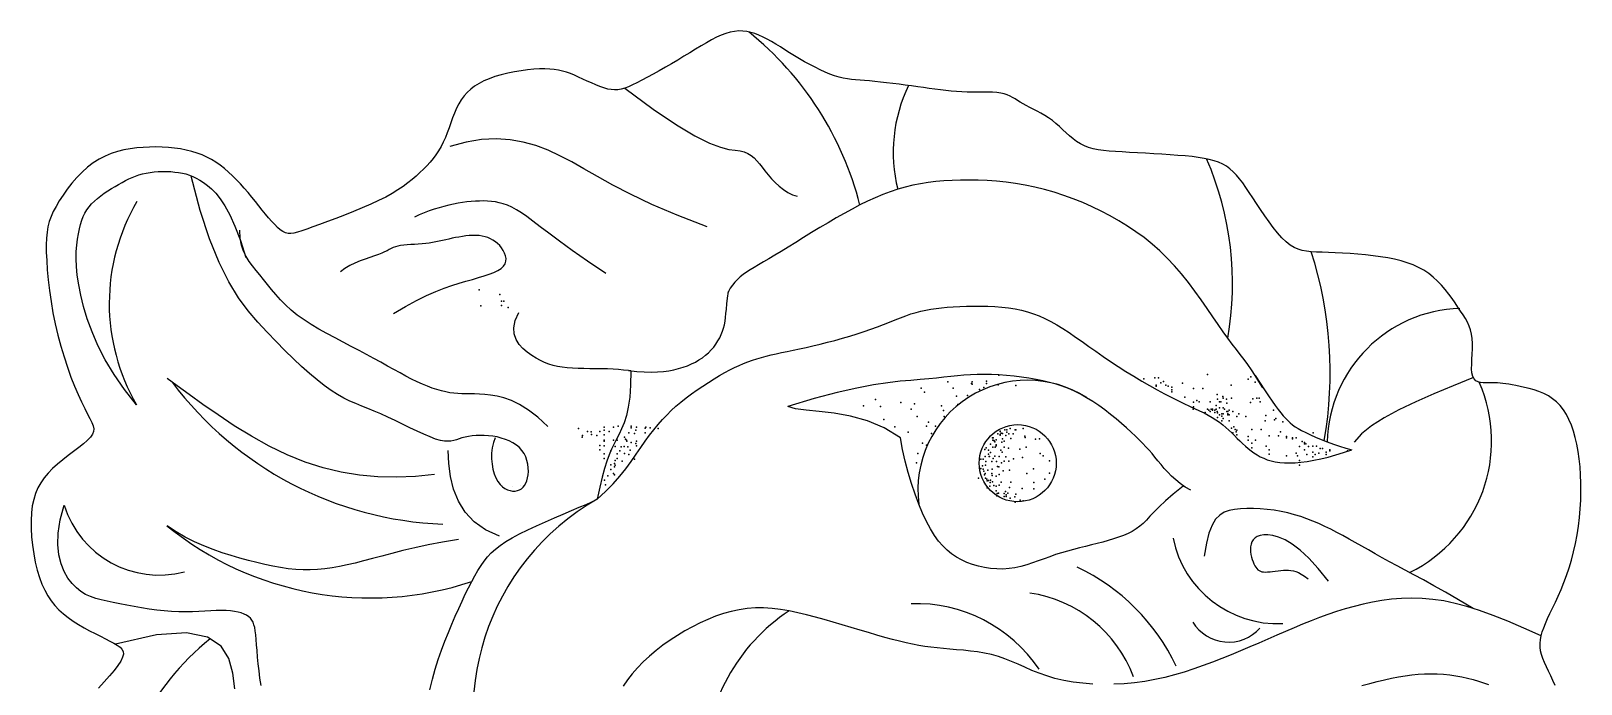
# Model space of a CAD drawing. Extents: x 1757 to 2197, y 240 to 1342.
# Drawn here: x 1806.2 to 2131.8, y 1204.9 to 1341.9 of the extents above; entities that cross this region are included whole.
import ezdxf

# ---------------------------------------------------------------- set-up
doc = ezdxf.new("R2010")
doc.units = 0
doc.header["$LTSCALE"] = 10
doc.header["$MEASUREMENT"] = 0
for name, color, linetype in [('3', 3, 'CONTINUOUS'), ('4', 4, 'CONTINUOUS'), ('7', 7, 'CONTINUOUS')]:
    doc.layers.add(name, color=color, linetype=linetype)

msp = doc.modelspace()

# ---------------------------------------------------------------- linework, layer by layer
at = {"layer": '3'}
for points in [[(1948.2, 1300.83), (1941.91, 1303.28), (1936.6, 1305.55), (1932.14, 1307.66), (1928.38, 1309.6), (1925.16, 1311.37), (1922.34, 1312.99), (1919.77, 1314.46), (1917.29, 1315.77), (1914.8, 1316.92), (1912.23, 1317.88), (1909.57, 1318.63), (1906.8, 1319.11), (1903.9, 1319.29), (1900.84, 1319.15), (1897.6, 1318.63), (1894.16, 1317.71)], [(1828.36, 1263.48), (1825.81, 1266.69), (1823.62, 1269.84), (1821.78, 1272.93), (1820.25, 1275.91), (1819.01, 1278.78), (1818.01, 1281.52), (1817.23, 1284.09), (1816.64, 1286.48), (1816.2, 1288.67), (1815.91, 1290.67), (1815.74, 1292.49), (1815.68, 1294.15), (1815.7, 1295.65), (1815.79, 1297.02), (1815.94, 1298.26), (1816.13, 1299.38), (1816.34, 1300.41), (1816.58, 1301.35), (1816.85, 1302.21), (1817.15, 1303), (1817.51, 1303.72), (1817.91, 1304.4), (1818.37, 1305.04), (1818.9, 1305.65), (1819.49, 1306.24), (1820.14, 1306.81), (1820.83, 1307.35), (1821.56, 1307.88), (1822.31, 1308.38), (1823.08, 1308.86), (1823.84, 1309.31), (1824.58, 1309.74), (1825.31, 1310.15), (1826.02, 1310.53), (1826.72, 1310.88), (1827.42, 1311.2), (1828.13, 1311.48), (1828.85, 1311.74), (1829.6, 1311.95), (1830.38, 1312.13), (1831.2, 1312.27), (1832.04, 1312.37), (1832.91, 1312.44), (1833.78, 1312.46), (1834.66, 1312.46), (1835.52, 1312.42), (1836.37, 1312.34), (1837.19, 1312.24), (1837.97, 1312.1), (1838.72, 1311.93), (1839.45, 1311.7), (1840.17, 1311.42), (1840.9, 1311.07), (1841.65, 1310.65), (1842.41, 1310.14), (1843.22, 1309.53), (1844.07, 1308.81), (1844.97, 1307.9), (1845.91, 1306.74), (1846.91, 1305.25), (1847.94, 1303.34), (1849.03, 1300.95), (1850.16, 1297.99), (1851.33, 1294.39)], [(1926.92, 1291.05), (1923.08, 1293.65), (1919.85, 1295.9), (1917.17, 1297.83), (1914.95, 1299.47), (1913.12, 1300.85), (1911.6, 1302.01), (1910.32, 1302.97), (1909.19, 1303.76), (1908.15, 1304.41), (1907.18, 1304.94), (1906.26, 1305.35), (1905.39, 1305.67), (1904.55, 1305.9), (1903.73, 1306.07), (1902.91, 1306.17), (1902.09, 1306.23), (1901.26, 1306.26), (1900.41, 1306.25), (1899.55, 1306.22), (1898.66, 1306.15), (1897.76, 1306.06), (1896.83, 1305.93), (1895.89, 1305.77), (1894.92, 1305.59), (1893.92, 1305.37), (1892.91, 1305.12), (1891.89, 1304.84), (1890.85, 1304.53), (1889.81, 1304.17), (1888.78, 1303.78), (1887.75, 1303.34), (1886.73, 1302.86)], [(1914.71, 1258.92), (1912.61, 1260.86), (1910.65, 1262.37), (1908.82, 1263.52), (1907.11, 1264.35), (1905.53, 1264.93), (1904.07, 1265.3), (1902.73, 1265.52), (1901.5, 1265.64), (1900.38, 1265.71), (1899.36, 1265.75), (1898.41, 1265.76), (1897.52, 1265.78), (1896.67, 1265.79), (1895.84, 1265.83), (1895.02, 1265.89), (1894.18, 1266), (1893.3, 1266.16), (1892.4, 1266.38), (1891.45, 1266.66), (1890.47, 1266.99), (1889.45, 1267.38), (1888.39, 1267.82), (1887.28, 1268.32), (1886.13, 1268.88), (1884.94, 1269.49), (1883.7, 1270.15), (1882.41, 1270.86), (1881.06, 1271.61), (1879.66, 1272.39), (1878.2, 1273.2), (1876.68, 1274.03), (1875.09, 1274.87), (1873.44, 1275.74), (1871.75, 1276.61), (1870.04, 1277.5), (1868.34, 1278.41), (1866.67, 1279.35), (1865.06, 1280.31), (1863.54, 1281.29), (1862.12, 1282.31), (1860.84, 1283.36), (1859.67, 1284.43), (1858.61, 1285.52), (1857.63, 1286.6), (1856.72, 1287.68), (1855.86, 1288.74), (1855.04, 1289.77), (1854.24, 1290.76), (1853.46, 1291.7), (1852.7, 1292.63), (1851.99, 1293.59), (1851.35, 1294.61), (1850.82, 1295.74), (1850.41, 1297.01), (1850.15, 1298.46), (1850.05, 1300.13)], [(1931.66, 1270.65), (1933.41, 1270.48), (1935.01, 1270.37), (1936.47, 1270.34), (1937.81, 1270.37), (1939.03, 1270.47), (1940.17, 1270.61), (1941.22, 1270.81), (1942.22, 1271.06), (1943.17, 1271.34), (1944.07, 1271.67), (1944.92, 1272.04), (1945.73, 1272.44), (1946.49, 1272.88), (1947.2, 1273.36), (1947.86, 1273.87), (1948.48, 1274.41), (1949.05, 1274.99), (1949.58, 1275.59), (1950.05, 1276.22), (1950.47, 1276.87), (1950.85, 1277.53), (1951.17, 1278.21), (1951.44, 1278.9), (1951.66, 1279.59), (1951.83, 1280.29), (1951.96, 1281.01), (1952.06, 1281.78), (1952.15, 1282.63), (1952.25, 1283.58), (1952.37, 1284.65), (1952.51, 1285.87), (1952.71, 1287.27)], [(1932.16, 1270.58), (1931.66, 1270.65), (1930.63, 1270.77), (1929.56, 1270.88), (1928.44, 1270.96), (1927.27, 1271.01), (1926.05, 1271.03), (1924.82, 1271.05), (1923.57, 1271.05), (1922.33, 1271.07), (1921.12, 1271.09), (1919.95, 1271.14), (1918.83, 1271.22), (1917.79, 1271.34), (1916.8, 1271.5), (1915.86, 1271.72), (1914.95, 1272), (1914.06, 1272.35), (1913.18, 1272.76), (1912.29, 1273.26), (1911.37, 1273.83), (1910.43, 1274.5), (1909.52, 1275.27), (1908.71, 1276.16), (1908.08, 1277.18), (1907.68, 1278.34), (1907.59, 1279.66), (1907.88, 1281.15), (1908.62, 1282.82)], [(1932.16, 1270.58), (1932.13, 1267.58), (1931.95, 1265.06), (1931.65, 1262.95), (1931.25, 1261.19), (1930.77, 1259.71), (1930.25, 1258.45), (1929.71, 1257.33), (1929.17, 1256.28), (1928.65, 1255.25), (1928.14, 1254.17), (1927.65, 1252.99), (1927.17, 1251.65), (1926.68, 1250.11), (1926.18, 1248.29), (1925.66, 1246.16), (1925.11, 1243.65)], [(1890.94, 1248.85), (1886.92, 1248.43), (1882.96, 1248.26), (1879.05, 1248.34), (1875.18, 1248.69), (1871.35, 1249.32), (1867.54, 1250.24), (1863.75, 1251.46), (1859.96, 1252.99), (1856.19, 1254.82), (1852.48, 1256.88), (1848.88, 1259.08), (1845.47, 1261.33), (1842.29, 1263.54), (1839.4, 1265.61), (1836.87, 1267.46), (1834.75, 1269)], [(1904.62, 1235.9), (1901.68, 1237.2), (1899.29, 1238.91), (1897.4, 1240.96), (1895.98, 1243.27), (1894.96, 1245.79), (1894.29, 1248.45), (1893.93, 1251.17), (1893.82, 1253.89)], [(1854.51, 1204.57), (1854.27, 1206.11), (1854.08, 1207.63), (1853.91, 1209.11), (1853.78, 1210.52), (1853.67, 1211.86), (1853.57, 1213.09), (1853.48, 1214.19), (1853.39, 1215.15), (1853.29, 1215.99), (1853.17, 1216.7), (1853.01, 1217.31), (1852.82, 1217.83), (1852.58, 1218.27), (1852.29, 1218.65), (1851.92, 1218.99), (1851.47, 1219.29), (1850.95, 1219.55), (1850.35, 1219.77), (1849.67, 1219.96), (1848.91, 1220.11), (1848.07, 1220.22), (1847.15, 1220.28), (1846.16, 1220.31), (1845.08, 1220.29), (1843.93, 1220.24), (1842.71, 1220.17), (1841.43, 1220.1), (1840.08, 1220.04), (1838.68, 1220), (1837.22, 1220.01), (1835.71, 1220.07), (1834.16, 1220.19), (1832.58, 1220.37), (1830.99, 1220.59), (1829.41, 1220.85), (1827.85, 1221.13), (1826.33, 1221.42), (1824.86, 1221.71), (1823.47, 1221.99), (1822.16, 1222.25), (1820.93, 1222.52), (1819.78, 1222.83), (1818.7, 1223.2), (1817.66, 1223.67), (1816.68, 1224.26), (1815.74, 1225.01), (1814.82, 1225.94), (1813.94, 1227.09), (1813.14, 1228.46), (1812.48, 1230.08), (1812, 1231.96), (1811.78, 1234.11), (1811.85, 1236.55), (1812.29, 1239.3), (1813.14, 1242.37)], [(1895.98, 1235.18), (1892.63, 1234.62), (1889.59, 1234.05), (1886.82, 1233.46), (1884.3, 1232.86), (1882, 1232.28), (1879.87, 1231.71), (1877.9, 1231.18), (1876.05, 1230.68), (1874.29, 1230.23), (1872.61, 1229.84), (1870.99, 1229.51), (1869.42, 1229.23), (1867.88, 1229.03), (1866.36, 1228.88), (1864.85, 1228.82), (1863.32, 1228.82), (1861.78, 1228.91), (1860.21, 1229.06), (1858.61, 1229.29), (1856.98, 1229.58), (1855.32, 1229.93), (1853.61, 1230.33), (1851.86, 1230.78), (1850.06, 1231.28), (1848.21, 1231.82), (1846.32, 1232.42), (1844.41, 1233.08), (1842.47, 1233.84), (1840.53, 1234.7), (1838.59, 1235.67), (1836.66, 1236.79), (1834.75, 1238.06)], [(2078.7, 1226.41), (2076.58, 1229.11), (2074.61, 1231.27), (2072.79, 1232.95), (2071.13, 1234.2), (2069.62, 1235.09), (2068.26, 1235.68), (2067.06, 1236.01), (2066.02, 1236.15), (2065.13, 1236.16), (2064.39, 1236.04), (2063.78, 1235.82), (2063.3, 1235.51), (2062.93, 1235.13), (2062.66, 1234.68), (2062.48, 1234.19), (2062.38, 1233.67), (2062.35, 1233.13), (2062.37, 1232.59), (2062.44, 1232.04), (2062.56, 1231.51), (2062.71, 1231), (2062.88, 1230.52), (2063.07, 1230.08), (2063.27, 1229.69), (2063.47, 1229.35), (2063.68, 1229.07), (2063.9, 1228.84), (2064.14, 1228.66), (2064.42, 1228.52), (2064.73, 1228.43), (2065.08, 1228.37), (2065.49, 1228.36), (2065.95, 1228.37), (2066.45, 1228.41), (2066.99, 1228.47), (2067.56, 1228.54), (2068.14, 1228.61), (2068.72, 1228.67), (2069.28, 1228.73), (2069.83, 1228.76), (2070.35, 1228.76), (2070.85, 1228.71), (2071.35, 1228.62), (2071.87, 1228.46), (2072.42, 1228.23), (2073.02, 1227.9), (2073.69, 1227.48), (2074.44, 1226.94)]]:
    msp.add_lwpolyline(points, dxfattribs=at)
for centre, radius, start, end in [((1914.11, 1288.57), 68.3, 14.2804, 51.129), ((2019.61, 1316.5), 32.31, 154.2879, 193.9312), ((1992.32, 1288.81), 66.25, 350.1211, 23.3785), ((1995.82, 1270.23), 83.26, 350.1236, 17.7507), ((2107.22, 1254.98), 28.75, 91.7896, 178.5595), ((1895.54, 1313.02), 74.65, 216.8656, 267.7854), ((2015.48, 1245.62), 23.01, 57.2373, 187.4393), ((2082.32, 1255.86), 30.68, 295.9957, 23.7265), ((1950.44, 1198.93), 51.39, 119.5258, 204.7593), ((1877.42, 1290.62), 67.71, 230.9298, 288.3685), ((1987.21, 1187.19), 39.56, 123.4218, 234.789), ((1879.91, 1169.81), 57.33, 129.0321, 176.4448)]:
    msp.add_arc(centre, radius, start, end, dxfattribs=at)
for p in [(1900.33, 1287.63), (1904.69, 1286.62), (2009.3, 1257.37), (2009.79, 1257.94), (2009.79, 1257.86), (2009.79, 1257.21), (2009.79, 1257.12), (2009.95, 1257.53), (2010.28, 1257.45), (2010.77, 1258.19), (2010.93, 1257.04), (2011.18, 1258.19), (2011.18, 1257.7), (2011.59, 1257.37), (2011.83, 1258.51), (2012.49, 1257.37), (2012.9, 1258.19), (2013.06, 1258.19), (2014.61, 1258.51), (2014.94, 1256.88), (2006.52, 1254.1), (2006.84, 1254.43), (2007.33, 1253.94), (2007.74, 1255.24), (2008.15, 1256.55), (2008.23, 1256.06), (2008.23, 1254.59), (2008.32, 1256.55), (2008.4, 1255.98), (2008.48, 1255.9), (2008.64, 1255.73), (2008.73, 1254.59), (2008.89, 1256.14), (2008.89, 1255.08), (2008.89, 1254.84), (2009.87, 1253.94), (2010.12, 1255.65), (2010.28, 1256.31), (2010.61, 1255.82), (2010.61, 1254.59), (2011.51, 1254.35), (2012, 1256.39), (2013.88, 1254.18), (2015.02, 1256.63), (2015.19, 1254.59), (2017.15, 1256.23), (2018.05, 1256.31), (2005.7, 1252.06), (2006.03, 1250.67), (2006.19, 1252.06), (2006.6, 1252.63), (2006.68, 1250.83), (2006.76, 1251.57), (2007.33, 1253.12), (2007.42, 1252.63), (2007.5, 1252.63), (2007.74, 1253.45), (2007.99, 1251.57), (2008.32, 1252.22), (2008.64, 1252.71), (2008.97, 1251.57), (2009.22, 1250.5), (2009.46, 1250.42), (2009.54, 1252.63), (2010.03, 1251.32), (2010.2, 1253.53), (2010.61, 1251.65), (2010.93, 1252.55), (2011.59, 1251.65), (2012.57, 1252.14), (2014.45, 1252.38), (2018.13, 1253.28), (2018.79, 1252.79), (2020.1, 1251.73), (1926.63, 1247.62), (1927.33, 1248.56), (2005.21, 1248.05), (2005.7, 1250.09), (2006.19, 1249.93), (2006.35, 1249.52), (2006.44, 1248.79), (2006.6, 1249.03), (2006.68, 1248.05), (2006.93, 1247.89), (2007.01, 1247.48), (2007.17, 1249.77), (2007.33, 1247.56), (2007.66, 1247.15), (2007.74, 1247.64), (2007.99, 1249.03), (2008.07, 1249.93), (2008.07, 1248.62), (2008.15, 1247.31), (2008.89, 1248.46), (2009.54, 1248.87), (2009.95, 1247.23), (2010.36, 1249.6), (2011.75, 1249.77), (2012, 1247.23), (2015.35, 1249.03), (2016.74, 1250.01), (2016.82, 1247.15), (2019.11, 1247.89), (2020.1, 1249.11), (1926.86, 1246.69), (2007.01, 1246.01), (2007.58, 1246.42), (2008.4, 1246.5), (2008.89, 1246.42), (2008.89, 1245.43), (2009.05, 1244.37), (2009.13, 1244.86), (2009.38, 1244.94), (2009.54, 1246.58), (2010.61, 1244.86), (2010.61, 1244.21), (2010.85, 1245.27), (2011.02, 1244.54), (2011.02, 1244.21), (2011.34, 1244.94), (2011.75, 1246.09), (2011.83, 1243.88), (2012.82, 1244.13), (2013.06, 1244.7), (2014.37, 1245.93), (2016.82, 1245.84), (2012.9, 1243.06), (2013.96, 1243.47), (2014.61, 1243.31)]:
    msp.add_point(p, dxfattribs=at)
at = {"layer": '4'}
for points in [[(2126.34, 1204.56), (2125.89, 1205.6), (2125.43, 1206.6), (2124.97, 1207.56), (2124.53, 1208.47), (2124.13, 1209.36), (2123.77, 1210.21), (2123.49, 1211.03), (2123.28, 1211.83), (2123.17, 1212.62), (2123.16, 1213.39), (2123.23, 1214.17), (2123.39, 1214.97), (2123.62, 1215.8), (2123.93, 1216.67), (2124.31, 1217.59), (2124.76, 1218.58), (2125.26, 1219.65), (2125.81, 1220.79), (2126.39, 1222.01), (2126.99, 1223.31), (2127.59, 1224.68), (2128.19, 1226.13), (2128.76, 1227.64), (2129.3, 1229.23), (2129.78, 1230.88), (2130.22, 1232.59), (2130.61, 1234.35), (2130.94, 1236.14), (2131.22, 1237.96), (2131.45, 1239.8), (2131.61, 1241.63), (2131.72, 1243.46), (2131.77, 1245.26), (2131.76, 1247.04), (2131.7, 1248.78), (2131.58, 1250.48), (2131.4, 1252.12), (2131.17, 1253.7), (2130.89, 1255.21), (2130.56, 1256.63), (2130.18, 1257.97), (2129.75, 1259.22), (2129.25, 1260.38), (2128.7, 1261.44), (2128.09, 1262.41), (2127.4, 1263.29), (2126.64, 1264.07), (2125.81, 1264.75), (2124.91, 1265.34), (2123.94, 1265.83), (2122.94, 1266.25), (2121.92, 1266.6), (2120.91, 1266.88), (2119.92, 1267.12), (2118.98, 1267.32), (2118.11, 1267.49), (2117.32, 1267.64), (2116.61, 1267.77), (2115.95, 1267.88), (2115.34, 1267.96), (2114.76, 1268.03), (2114.2, 1268.07), (2113.63, 1268.09), (2113.06, 1268.09), (2112.45, 1268.07), (2111.84, 1268.05), (2111.24, 1268.06), (2110.67, 1268.13), (2110.14, 1268.27), (2109.68, 1268.52), (2109.3, 1268.9), (2109.03, 1269.44), (2108.87, 1270.15), (2108.8, 1271.01), (2108.81, 1271.98), (2108.85, 1273.03), (2108.91, 1274.13), (2108.97, 1275.24), (2108.98, 1276.33), (2108.93, 1277.36), (2108.8, 1278.31), (2108.58, 1279.18), (2108.29, 1280.01), (2107.92, 1280.8), (2107.5, 1281.57), (2107.02, 1282.34), (2106.49, 1283.14), (2105.92, 1283.97), (2105.32, 1284.85), (2104.68, 1285.77), (2103.99, 1286.71), (2103.26, 1287.65), (2102.48, 1288.57), (2101.64, 1289.46), (2100.74, 1290.3), (2099.78, 1291.06), (2098.76, 1291.74), (2097.66, 1292.33), (2096.5, 1292.85), (2095.27, 1293.3), (2093.97, 1293.69), (2092.61, 1294.02), (2091.18, 1294.31), (2089.68, 1294.55), (2088.11, 1294.76), (2086.51, 1294.94), (2084.88, 1295.09), (2083.27, 1295.21), (2081.69, 1295.31), (2080.16, 1295.39), (2078.73, 1295.46), (2077.4, 1295.51), (2076.2, 1295.55), (2075.12, 1295.61), (2074.12, 1295.71), (2073.2, 1295.87), (2072.33, 1296.12), (2071.49, 1296.49), (2070.66, 1297), (2069.82, 1297.67), (2068.95, 1298.53), (2068.05, 1299.54), (2067.14, 1300.68), (2066.24, 1301.9), (2065.34, 1303.17), (2064.47, 1304.45), (2063.63, 1305.72), (2062.84, 1306.93), (2062.1, 1308.06), (2061.4, 1309.1), (2060.73, 1310.05), (2060.07, 1310.91), (2059.41, 1311.69), (2058.74, 1312.39), (2058.04, 1313.01), (2057.3, 1313.54), (2056.51, 1314), (2055.64, 1314.39), (2054.71, 1314.71), (2053.69, 1314.99), (2052.59, 1315.21), (2051.38, 1315.4), (2050.07, 1315.57), (2048.64, 1315.71), (2047.09, 1315.84), (2045.45, 1315.96), (2043.75, 1316.07), (2042.02, 1316.17), (2040.29, 1316.27), (2038.59, 1316.37), (2036.95, 1316.46), (2035.4, 1316.55), (2033.97, 1316.64), (2032.66, 1316.74), (2031.45, 1316.87), (2030.33, 1317.03), (2029.3, 1317.24), (2028.34, 1317.5), (2027.45, 1317.83), (2026.61, 1318.23), (2025.82, 1318.73), (2025.07, 1319.29), (2024.34, 1319.91), (2023.62, 1320.56), (2022.91, 1321.23), (2022.2, 1321.9), (2021.47, 1322.55), (2020.72, 1323.16), (2019.94, 1323.72), (2019.13, 1324.23), (2018.32, 1324.7), (2017.51, 1325.13), (2016.72, 1325.53), (2015.96, 1325.92), (2015.24, 1326.29), (2014.58, 1326.65), (2013.98, 1327.01), (2013.42, 1327.36), (2012.89, 1327.7), (2012.37, 1328.02), (2011.83, 1328.3), (2011.25, 1328.56), (2010.61, 1328.77), (2009.89, 1328.93), (2009.07, 1329.04), (2008.17, 1329.11), (2007.19, 1329.14), (2006.16, 1329.14), (2005.08, 1329.14), (2003.96, 1329.14), (2002.83, 1329.14), (2001.7, 1329.17), (2000.58, 1329.23), (1999.46, 1329.33), (1998.34, 1329.44), (1997.21, 1329.58), (1996.06, 1329.73), (1994.88, 1329.9), (1993.68, 1330.08), (1992.44, 1330.25), (1991.15, 1330.43), (1989.84, 1330.61), (1988.52, 1330.78), (1987.2, 1330.95), (1985.91, 1331.1), (1984.65, 1331.24), (1983.45, 1331.36), (1982.33, 1331.46), (1981.29, 1331.54), (1980.32, 1331.61), (1979.4, 1331.68), (1978.52, 1331.77), (1977.66, 1331.89), (1976.79, 1332.05), (1975.91, 1332.26), (1974.99, 1332.54), (1974.01, 1332.89), (1972.99, 1333.32), (1971.94, 1333.8), (1970.87, 1334.33), (1969.78, 1334.9), (1968.69, 1335.5), (1967.62, 1336.12), (1966.56, 1336.75), (1965.54, 1337.38), (1964.55, 1338), (1963.59, 1338.6), (1962.65, 1339.18), (1961.74, 1339.73), (1960.84, 1340.23), (1959.96, 1340.68), (1959.1, 1341.08), (1958.25, 1341.4), (1957.4, 1341.66), (1956.55, 1341.83), (1955.7, 1341.93), (1954.84, 1341.95), (1953.96, 1341.87), (1953.05, 1341.7), (1952.12, 1341.44), (1951.16, 1341.07), (1950.16, 1340.62), (1949.12, 1340.08), (1948.04, 1339.48), (1946.93, 1338.82), (1945.78, 1338.12), (1944.58, 1337.39), (1943.34, 1336.63), (1942.05, 1335.86), (1940.74, 1335.09), (1939.43, 1334.33), (1938.13, 1333.59), (1936.87, 1332.89), (1935.65, 1332.23), (1934.51, 1331.63), (1933.47, 1331.1), (1932.53, 1330.64), (1931.68, 1330.26), (1930.9, 1329.97), (1930.17, 1329.76), (1929.47, 1329.63), (1928.78, 1329.59), (1928.07, 1329.64), (1927.33, 1329.77), (1926.54, 1330), (1925.7, 1330.29), (1924.83, 1330.64), (1923.93, 1331.04), (1923.02, 1331.45), (1922.12, 1331.87), (1921.22, 1332.28), (1920.35, 1332.66), (1919.51, 1333), (1918.68, 1333.29), (1917.85, 1333.53), (1917, 1333.73), (1916.1, 1333.87), (1915.15, 1333.96), (1914.13, 1334), (1913.01, 1333.98), (1911.78, 1333.91), (1910.47, 1333.78), (1909.11, 1333.6), (1907.71, 1333.37), (1906.32, 1333.08), (1904.95, 1332.75), (1903.64, 1332.37), (1902.42, 1331.94), (1901.3, 1331.46), (1900.29, 1330.94), (1899.37, 1330.37), (1898.55, 1329.74), (1897.82, 1329.06), (1897.16, 1328.32), (1896.57, 1327.52), (1896.04, 1326.65), (1895.57, 1325.72), (1895.14, 1324.73), (1894.75, 1323.71), (1894.37, 1322.67), (1894, 1321.62), (1893.62, 1320.58), (1893.22, 1319.57), (1892.79, 1318.59), (1892.32, 1317.67), (1891.8, 1316.8), (1891.24, 1315.97), (1890.64, 1315.18), (1890, 1314.42), (1889.32, 1313.67), (1888.61, 1312.94), (1887.86, 1312.22), (1887.07, 1311.5), (1886.23, 1310.78), (1885.33, 1310.05), (1884.34, 1309.32), (1883.25, 1308.59), (1882.04, 1307.84), (1880.69, 1307.09), (1879.19, 1306.33), (1877.54, 1305.56), (1875.76, 1304.79), (1873.91, 1304.03), (1872.05, 1303.29), (1870.21, 1302.59), (1868.45, 1301.93), (1866.81, 1301.33), (1865.35, 1300.8), (1864.11, 1300.34), (1863.05, 1299.97), (1862.17, 1299.69), (1861.41, 1299.51), (1860.76, 1299.42), (1860.17, 1299.45), (1859.63, 1299.58), (1859.09, 1299.84), (1858.54, 1300.21), (1857.97, 1300.7), (1857.37, 1301.29), (1856.75, 1301.96), (1856.1, 1302.7), (1855.44, 1303.51), (1854.75, 1304.36), (1854.04, 1305.25), (1853.31, 1306.16), (1852.55, 1307.08), (1851.78, 1308.01), (1850.99, 1308.93), (1850.18, 1309.83), (1849.35, 1310.71), (1848.51, 1311.55), (1847.66, 1312.34), (1846.8, 1313.08), (1845.92, 1313.76), (1845.01, 1314.39), (1844.08, 1314.96), (1843.12, 1315.47), (1842.11, 1315.93), (1841.06, 1316.33), (1839.96, 1316.67), (1838.8, 1316.96), (1837.6, 1317.19), (1836.35, 1317.37), (1835.07, 1317.5), (1833.76, 1317.57), (1832.43, 1317.6), (1831.08, 1317.58), (1829.73, 1317.51), (1828.38, 1317.4), (1827.03, 1317.22), (1825.69, 1316.98), (1824.36, 1316.65), (1823.05, 1316.23), (1821.76, 1315.7), (1820.5, 1315.05), (1819.26, 1314.27), (1818.06, 1313.34), (1816.9, 1312.3), (1815.8, 1311.16), (1814.76, 1309.97), (1813.8, 1308.74), (1812.91, 1307.5), (1812.12, 1306.29), (1811.44, 1305.13), (1810.86, 1304.03), (1810.39, 1302.98), (1810.02, 1301.94), (1809.74, 1300.86), (1809.54, 1299.72), (1809.42, 1298.47), (1809.38, 1297.08), (1809.39, 1295.51), (1809.47, 1293.74), (1809.6, 1291.79), (1809.79, 1289.69), (1810.05, 1287.47), (1810.38, 1285.17), (1810.78, 1282.81), (1811.25, 1280.44), (1811.8, 1278.08), (1812.42, 1275.76), (1813.11, 1273.51), (1813.83, 1271.35), (1814.58, 1269.3), (1815.34, 1267.39), (1816.08, 1265.64), (1816.79, 1264.06), (1817.46, 1262.69), (1818.05, 1261.53), (1818.56, 1260.57), (1818.96, 1259.75), (1819.23, 1259.05), (1819.36, 1258.43), (1819.32, 1257.85), (1819.09, 1257.28), (1818.66, 1256.68), (1818.01, 1256.01), (1817.18, 1255.29), (1816.21, 1254.51), (1815.14, 1253.69), (1814.01, 1252.82), (1812.87, 1251.93), (1811.76, 1251.01), (1810.72, 1250.07), (1809.78, 1249.11), (1808.95, 1248.13), (1808.24, 1247.11), (1807.63, 1246.02), (1807.13, 1244.87), (1806.74, 1243.62), (1806.45, 1242.28), (1806.26, 1240.81), (1806.18, 1239.21), (1806.19, 1237.52), (1806.29, 1235.76), (1806.47, 1233.97), (1806.74, 1232.19), (1807.08, 1230.45), (1807.48, 1228.78), (1807.95, 1227.22), (1808.47, 1225.81), (1809.06, 1224.52), (1809.7, 1223.36), (1810.42, 1222.29), (1811.19, 1221.32), (1812.04, 1220.43), (1812.97, 1219.59), (1813.97, 1218.81), (1815.04, 1218.06), (1816.17, 1217.34), (1817.33, 1216.67), (1818.49, 1216.03), (1819.64, 1215.43), (1820.75, 1214.87), (1821.8, 1214.35), (1822.75, 1213.88), (1823.59, 1213.45), (1824.31, 1213.04), (1824.88, 1212.62), (1825.29, 1212.18), (1825.53, 1211.69), (1825.58, 1211.12), (1825.42, 1210.46), (1825.04, 1209.67), (1824.43, 1208.74), (1823.62, 1207.69), (1822.65, 1206.54), (1821.56, 1205.3), (1820.39, 1204)], [(2049.83, 1245.56), (2048.65, 1246.21), (2047.59, 1246.93), (2046.64, 1247.69), (2045.77, 1248.49), (2044.97, 1249.31), (2044.24, 1250.13), (2043.56, 1250.95), (2042.91, 1251.74), (2042.28, 1252.49), (2041.66, 1253.22), (2041.03, 1253.93), (2040.38, 1254.65), (2039.7, 1255.37), (2038.96, 1256.12), (2038.16, 1256.9), (2037.27, 1257.73), (2036.3, 1258.62), (2035.25, 1259.54), (2034.12, 1260.49), (2032.94, 1261.45), (2031.72, 1262.39), (2030.47, 1263.31), (2029.2, 1264.17), (2027.93, 1264.96), (2026.66, 1265.68), (2025.39, 1266.31), (2024.11, 1266.87), (2022.82, 1267.37), (2021.5, 1267.8), (2020.14, 1268.18), (2018.75, 1268.52), (2017.3, 1268.81), (2015.79, 1269.07), (2014.24, 1269.29), (2012.67, 1269.47), (2011.08, 1269.62), (2009.49, 1269.73), (2007.93, 1269.8), (2006.4, 1269.83), (2004.93, 1269.82), (2003.51, 1269.76), (2002.14, 1269.67), (2000.77, 1269.55), (1999.38, 1269.41), (1997.93, 1269.25), (1996.4, 1269.09), (1994.76, 1268.92), (1992.97, 1268.76), (1990.99, 1268.6), (1988.76, 1268.4), (1986.18, 1268.1), (1983.17, 1267.65), (1979.65, 1266.98), (1975.53, 1266.04), (1970.72, 1264.78), (1965.16, 1263.13)], [(1988.8, 1256.54), (1985.39, 1258.65), (1981.86, 1260.12), (1978.32, 1261.09), (1974.91, 1261.69), (1971.77, 1262.06), (1969, 1262.33), (1966.76, 1262.65), (1965.16, 1263.13)], [(2048.18, 1246.38), (2046.13, 1244.74), (2044.48, 1243.31), (2043.16, 1242.07), (2042.1, 1241), (2041.23, 1240.08), (2040.49, 1239.27), (2039.8, 1238.57), (2039.11, 1237.96), (2038.35, 1237.4), (2037.52, 1236.9), (2036.62, 1236.45), (2035.66, 1236.04), (2034.64, 1235.66), (2033.58, 1235.31), (2032.47, 1234.98), (2031.32, 1234.66), (2030.13, 1234.36), (2028.92, 1234.05), (2027.69, 1233.75), (2026.44, 1233.44), (2025.18, 1233.11), (2023.92, 1232.77), (2022.67, 1232.4), (2021.42, 1232.01), (2020.19, 1231.58), (2018.97, 1231.14), (2017.76, 1230.69), (2016.55, 1230.27), (2015.34, 1229.88), (2014.11, 1229.54), (2012.87, 1229.26), (2011.62, 1229.08), (2010.33, 1228.99), (2009.04, 1229), (2007.74, 1229.11), (2006.45, 1229.31), (2005.18, 1229.59), (2003.95, 1229.95), (2002.76, 1230.39), (2001.63, 1230.91), (2000.56, 1231.5), (1999.55, 1232.17), (1998.6, 1232.94), (1997.69, 1233.84), (1996.81, 1234.87), (1995.96, 1236.06), (1995.12, 1237.42), (1994.3, 1238.96), (1993.47, 1240.71), (1992.66, 1242.64), (1991.88, 1244.72), (1991.13, 1246.93), (1990.44, 1249.24), (1989.81, 1251.63), (1989.26, 1254.07), (1988.8, 1256.54)], [(1889.99, 1203.66), (1890.51, 1205.86), (1891.09, 1207.97), (1891.73, 1210), (1892.41, 1211.96), (1893.13, 1213.84), (1893.85, 1215.65), (1894.58, 1217.4), (1895.31, 1219.08), (1896.02, 1220.69), (1896.72, 1222.22), (1897.41, 1223.69), (1898.09, 1225.07), (1898.76, 1226.37), (1899.42, 1227.57), (1900.07, 1228.69), (1900.71, 1229.72), (1901.37, 1230.66), (1902.07, 1231.54), (1902.85, 1232.37), (1903.73, 1233.17), (1904.74, 1233.95), (1905.91, 1234.74), (1907.26, 1235.54), (1908.82, 1236.36), (1910.53, 1237.21), (1912.36, 1238.06), (1914.25, 1238.91), (1916.14, 1239.73), (1917.99, 1240.52), (1919.75, 1241.27), (1921.36, 1241.95), (1922.78, 1242.57), (1924.02, 1243.13), (1925.11, 1243.65)], [(2109.13, 1220.7), (2106.07, 1222.52), (2103.34, 1224.1), (2100.88, 1225.49), (2098.68, 1226.71), (2096.68, 1227.79), (2094.85, 1228.77), (2093.16, 1229.67), (2091.56, 1230.53), (2090.02, 1231.37), (2088.54, 1232.19), (2087.11, 1233), (2085.72, 1233.79), (2084.36, 1234.55), (2083.04, 1235.29), (2081.75, 1236), (2080.47, 1236.68), (2079.22, 1237.33), (2077.97, 1237.94), (2076.72, 1238.52), (2075.46, 1239.05), (2074.19, 1239.55), (2072.89, 1240), (2071.56, 1240.4), (2070.19, 1240.76), (2068.77, 1241.07), (2067.32, 1241.32), (2065.86, 1241.52), (2064.4, 1241.65), (2062.97, 1241.72), (2061.58, 1241.73), (2060.26, 1241.66), (2059.01, 1241.51), (2057.86, 1241.28), (2056.82, 1240.9), (2055.87, 1240.3), (2055.02, 1239.43), (2054.27, 1238.2), (2053.62, 1236.55), (2053.08, 1234.41), (2052.63, 1231.72)], [(2123.39, 1214.97), (2119.73, 1216.61), (2116.38, 1218.04), (2113.31, 1219.26), (2110.46, 1220.28), (2107.81, 1221.12), (2105.31, 1221.78), (2102.94, 1222.28), (2100.65, 1222.62), (2098.42, 1222.81), (2096.23, 1222.88), (2094.09, 1222.82), (2091.99, 1222.65), (2089.95, 1222.39), (2087.95, 1222.05), (2085.99, 1221.63), (2084.09, 1221.15), (2082.23, 1220.63), (2080.4, 1220.06), (2078.61, 1219.45), (2076.83, 1218.8), (2075.06, 1218.12), (2073.29, 1217.4), (2071.5, 1216.66), (2069.7, 1215.89), (2067.86, 1215.09), (2066, 1214.28), (2064.11, 1213.46), (2062.2, 1212.64), (2060.27, 1211.82), (2058.32, 1211.01), (2056.36, 1210.22), (2054.39, 1209.45), (2052.41, 1208.72), (2050.41, 1208.02), (2048.4, 1207.37), (2046.38, 1206.78), (2044.32, 1206.25), (2042.25, 1205.79), (2040.14, 1205.4), (2037.99, 1205.11), (2035.81, 1204.9), (2033.61, 1204.79)], [(2029.25, 1204.85), (2027.12, 1205.01), (2025.07, 1205.26), (2023.11, 1205.6), (2021.26, 1206.03), (2019.53, 1206.54), (2017.92, 1207.11), (2016.4, 1207.72), (2014.94, 1208.36), (2013.53, 1208.99), (2012.15, 1209.59), (2010.77, 1210.14), (2009.38, 1210.62), (2007.95, 1211.02), (2006.49, 1211.33), (2005.02, 1211.58), (2003.54, 1211.77), (2002.07, 1211.93), (2000.62, 1212.06), (1999.21, 1212.17), (1997.83, 1212.29), (1996.51, 1212.43), (1995.22, 1212.58), (1993.94, 1212.76), (1992.67, 1212.97), (1991.36, 1213.22), (1990.02, 1213.51), (1988.61, 1213.84), (1987.12, 1214.22), (1985.54, 1214.65), (1983.86, 1215.13), (1982.12, 1215.64), (1980.32, 1216.18), (1978.47, 1216.74), (1976.59, 1217.3), (1974.7, 1217.85), (1972.82, 1218.4), (1970.94, 1218.91), (1969.09, 1219.4), (1967.25, 1219.83), (1965.42, 1220.2), (1963.62, 1220.5), (1961.84, 1220.71), (1960.08, 1220.82), (1958.34, 1220.82), (1956.63, 1220.7), (1954.94, 1220.45), (1953.26, 1220.1), (1951.61, 1219.64), (1949.97, 1219.08), (1948.34, 1218.43), (1946.73, 1217.7), (1945.13, 1216.89), (1943.53, 1216.01), (1941.96, 1215.06), (1940.41, 1214.06), (1938.91, 1212.99), (1937.47, 1211.88), (1936.09, 1210.72), (1934.79, 1209.52), (1933.58, 1208.28), (1932.47, 1207.01), (1931.46, 1205.71), (1930.55, 1204.37)], [(1848.97, 1203.86), (1848.6, 1207.13), (1847.76, 1210.21), (1846.09, 1212.83), (1843.23, 1214.72), (1838.83, 1215.61), (1832.52, 1215.2), (1823.95, 1213.24)], [(2085.76, 1204.51), (2087.38, 1204.97), (2088.96, 1205.39), (2090.48, 1205.76), (2091.96, 1206.09), (2093.41, 1206.37), (2094.83, 1206.59), (2096.22, 1206.77), (2097.58, 1206.9), (2098.93, 1206.98), (2100.26, 1207.01), (2101.58, 1206.98), (2102.89, 1206.9), (2104.19, 1206.77), (2105.47, 1206.59), (2106.72, 1206.37), (2107.93, 1206.11), (2109.11, 1205.81), (2110.24, 1205.48), (2111.32, 1205.12), (2112.33, 1204.73)]]:
    msp.add_lwpolyline(points, dxfattribs=at)
for centre, radius, start, end in [((2068.04, 1239.95), 22.42, 191.5674, 272.7388), ((2057.75, 1222.43), 8.79, 211.2502, 318.3714)]:
    msp.add_arc(centre, radius, start, end, dxfattribs=at)
at = {"layer": '7'}
for p, q in [((1905.26, 1246.58), (1905.26, 1246.58)), ((1907.3, 1246.38), (1907.3, 1246.38)), ((1909.03, 1246.61), (1909.03, 1246.61))]:
    msp.add_line(p, q, dxfattribs=at)
for points in [[(1930.9, 1329.97), (1936.9, 1325.51), (1941.77, 1322.22), (1945.65, 1319.92), (1948.68, 1318.43), (1951, 1317.55), (1952.75, 1317.1), (1954.08, 1316.91), (1955.13, 1316.78), (1956.01, 1316.56), (1956.78, 1316.24), (1957.45, 1315.81), (1958.06, 1315.3), (1958.63, 1314.71), (1959.19, 1314.05), (1959.76, 1313.33), (1960.36, 1312.56), (1961.03, 1311.75), (1961.75, 1310.93), (1962.53, 1310.13), (1963.36, 1309.36), (1964.24, 1308.67), (1965.16, 1308.06), (1966.12, 1307.58), (1967.12, 1307.25)], [(1903.69, 1256.57), (1903.3, 1255.53), (1903.05, 1254.42), (1902.93, 1253.29), (1902.92, 1252.15), (1903.02, 1251.04), (1903.21, 1249.98), (1903.49, 1249), (1903.84, 1248.13), (1904.25, 1247.39), (1904.71, 1246.77), (1905.21, 1246.28), (1905.74, 1245.9), (1906.28, 1245.62), (1906.82, 1245.45), (1907.35, 1245.37), (1907.86, 1245.37), (1908.34, 1245.46), (1908.78, 1245.62), (1909.18, 1245.86), (1909.54, 1246.17), (1909.86, 1246.55), (1910.12, 1247.01), (1910.34, 1247.54), (1910.5, 1248.13), (1910.61, 1248.79), (1910.65, 1249.5), (1910.63, 1250.25), (1910.53, 1251.01), (1910.36, 1251.77), (1910.1, 1252.52), (1909.75, 1253.23), (1909.3, 1253.89), (1908.76, 1254.48), (1908.13, 1255.01), (1907.42, 1255.48), (1906.65, 1255.88), (1905.82, 1256.22), (1904.96, 1256.5), (1904.08, 1256.72), (1903.18, 1256.89), (1902.28, 1256.99), (1901.39, 1257.05), (1900.52, 1257.06), (1899.67, 1257.02), (1898.85, 1256.95), (1898.08, 1256.83), (1897.36, 1256.69), (1896.7, 1256.53), (1896.1, 1256.34), (1895.53, 1256.15), (1894.97, 1255.99), (1894.39, 1255.87), (1893.75, 1255.81), (1893.02, 1255.85), (1892.17, 1256), (1891.18, 1256.29), (1890.01, 1256.72), (1888.7, 1257.28), (1887.28, 1257.93), (1885.77, 1258.65), (1884.23, 1259.41), (1882.67, 1260.16), (1881.13, 1260.89), (1879.65, 1261.56), (1878.25, 1262.15), (1876.92, 1262.69), (1875.64, 1263.19), (1874.38, 1263.71), (1873.13, 1264.26), (1871.87, 1264.89), (1870.57, 1265.61), (1869.21, 1266.48), (1867.77, 1267.51), (1866.26, 1268.69), (1864.68, 1270.03), (1863.02, 1271.52), (1861.3, 1273.13), (1859.52, 1274.88), (1857.67, 1276.74), (1855.76, 1278.71), (1853.8, 1280.81), (1851.8, 1283.17), (1849.77, 1285.94), (1847.73, 1289.28), (1845.7, 1293.35), (1843.69, 1298.29), (1841.72, 1304.28), (1839.79, 1311.45)], [(2064.95, 1267.06), (2064.13, 1268.39), (2063.34, 1269.65), (2062.56, 1270.81), (2061.78, 1271.9), (2061, 1272.95), (2060.21, 1274), (2059.38, 1275.07), (2058.51, 1276.21), (2057.6, 1277.44), (2056.62, 1278.81), (2055.56, 1280.32), (2054.44, 1281.97), (2053.25, 1283.71), (2052, 1285.51), (2050.68, 1287.34), (2049.31, 1289.17), (2047.88, 1290.96), (2046.4, 1292.68), (2044.87, 1294.29), (2043.29, 1295.81), (2041.67, 1297.23), (2039.99, 1298.56), (2038.28, 1299.81), (2036.52, 1300.99), (2034.71, 1302.1), (2032.87, 1303.14), (2030.98, 1304.13), (2029.06, 1305.05), (2027.11, 1305.91), (2025.13, 1306.71), (2023.13, 1307.43), (2021.12, 1308.09), (2019.09, 1308.66), (2017.06, 1309.16), (2015.03, 1309.58), (2013.01, 1309.92), (2011, 1310.19), (2009.02, 1310.39), (2007.06, 1310.53), (2005.14, 1310.62), (2003.26, 1310.65), (2001.43, 1310.64), (1999.66, 1310.59), (1997.94, 1310.49), (1996.26, 1310.34), (1994.61, 1310.14), (1993, 1309.88), (1991.4, 1309.56), (1989.82, 1309.18), (1988.25, 1308.72), (1986.68, 1308.2), (1985.1, 1307.6), (1983.52, 1306.94), (1981.92, 1306.21), (1980.31, 1305.42), (1978.67, 1304.57), (1977.01, 1303.66), (1975.33, 1302.71), (1973.61, 1301.7), (1971.88, 1300.67), (1970.16, 1299.62), (1968.47, 1298.58), (1966.83, 1297.57), (1965.26, 1296.6), (1963.78, 1295.69), (1962.4, 1294.86), (1961.16, 1294.12), (1960.03, 1293.46), (1959.01, 1292.87), (1958.09, 1292.33), (1957.26, 1291.82), (1956.5, 1291.32), (1955.8, 1290.83), (1955.16, 1290.32), (1954.56, 1289.78), (1954, 1289.21), (1953.51, 1288.6), (1953.07, 1287.95), (1952.71, 1287.27), (1952.56, 1286.91)], [(1882.33, 1282.61), (1884.87, 1284.12), (1887.18, 1285.38), (1889.28, 1286.41), (1891.2, 1287.26), (1892.96, 1287.95), (1894.59, 1288.52), (1896.11, 1289), (1897.53, 1289.42), (1898.89, 1289.81), (1900.18, 1290.18), (1901.36, 1290.54), (1902.45, 1290.91), (1903.41, 1291.28), (1904.23, 1291.68), (1904.91, 1292.1), (1905.42, 1292.57), (1905.75, 1293.07), (1905.93, 1293.62), (1905.96, 1294.18), (1905.87, 1294.75), (1905.67, 1295.32), (1905.38, 1295.88), (1905.03, 1296.41), (1904.63, 1296.9), (1904.19, 1297.33), (1903.72, 1297.72), (1903.22, 1298.05), (1902.69, 1298.34), (1902.13, 1298.57), (1901.55, 1298.76), (1900.93, 1298.89), (1900.29, 1298.98), (1899.63, 1299.02), (1898.94, 1299.02), (1898.23, 1298.98), (1897.52, 1298.91), (1896.8, 1298.81), (1896.08, 1298.69), (1895.37, 1298.56), (1894.66, 1298.42), (1893.97, 1298.27), (1893.29, 1298.11), (1892.62, 1297.96), (1891.94, 1297.82), (1891.25, 1297.68), (1890.55, 1297.55), (1889.84, 1297.44), (1889.09, 1297.35), (1888.32, 1297.27), (1887.53, 1297.21), (1886.73, 1297.16), (1885.95, 1297.11), (1885.2, 1297.05), (1884.48, 1296.98), (1883.82, 1296.9), (1883.24, 1296.78), (1882.72, 1296.64), (1882.27, 1296.47), (1881.84, 1296.28), (1881.42, 1296.06), (1880.96, 1295.82), (1880.45, 1295.56), (1879.86, 1295.29), (1879.15, 1295.01), (1878.32, 1294.72), (1877.37, 1294.41), (1876.35, 1294.07), (1875.29, 1293.67), (1874.21, 1293.22), (1873.14, 1292.7), (1872.12, 1292.09), (1871.19, 1291.39)], [(1925.11, 1243.65), (1926.88, 1245.27), (1928.46, 1246.88), (1929.87, 1248.49), (1931.13, 1250.06), (1932.28, 1251.6), (1933.32, 1253.08), (1934.3, 1254.5), (1935.22, 1255.83), (1936.13, 1257.08), (1937.02, 1258.24), (1937.91, 1259.32), (1938.81, 1260.35), (1939.73, 1261.32), (1940.67, 1262.25), (1941.66, 1263.15), (1942.7, 1264.03), (1943.8, 1264.91), (1944.94, 1265.76), (1946.12, 1266.6), (1947.31, 1267.41), (1948.5, 1268.18), (1949.68, 1268.91), (1950.82, 1269.59), (1951.92, 1270.22), (1952.97, 1270.78), (1953.97, 1271.29), (1954.93, 1271.74), (1955.87, 1272.15), (1956.79, 1272.52), (1957.72, 1272.85), (1958.66, 1273.15), (1959.62, 1273.43), (1960.61, 1273.69), (1961.64, 1273.94), (1962.72, 1274.18), (1963.85, 1274.42), (1965.04, 1274.67), (1966.28, 1274.93), (1967.6, 1275.21), (1968.98, 1275.51), (1970.43, 1275.84), (1971.94, 1276.2), (1973.49, 1276.59), (1975.06, 1277), (1976.63, 1277.44), (1978.2, 1277.89), (1979.72, 1278.37), (1981.2, 1278.85), (1982.61, 1279.35), (1983.97, 1279.86), (1985.26, 1280.36), (1986.5, 1280.85), (1987.69, 1281.32), (1988.84, 1281.76), (1989.95, 1282.17), (1991.03, 1282.54), (1992.09, 1282.86), (1993.13, 1283.13), (1994.17, 1283.36), (1995.23, 1283.55), (1996.32, 1283.71), (1997.45, 1283.84), (1998.64, 1283.95), (1999.91, 1284.04), (2001.26, 1284.12), (2002.68, 1284.18), (2004.14, 1284.21), (2005.64, 1284.21), (2007.15, 1284.18), (2008.65, 1284.11), (2010.12, 1284), (2011.54, 1283.83), (2012.91, 1283.61), (2014.22, 1283.33), (2015.49, 1283), (2016.73, 1282.59), (2017.96, 1282.12), (2019.17, 1281.57), (2020.4, 1280.95), (2021.65, 1280.25), (2022.92, 1279.47), (2024.23, 1278.62), (2025.57, 1277.7), (2026.96, 1276.74), (2028.38, 1275.73), (2029.85, 1274.7), (2031.37, 1273.64), (2032.93, 1272.58), (2034.55, 1271.52), (2036.19, 1270.48), (2037.85, 1269.45), (2039.51, 1268.46), (2041.14, 1267.52), (2042.73, 1266.62), (2044.26, 1265.79), (2045.71, 1265.04), (2047.07, 1264.36), (2048.33, 1263.76), (2049.51, 1263.21), (2050.61, 1262.7), (2051.63, 1262.22), (2052.58, 1261.76), (2053.47, 1261.29), (2054.3, 1260.82), (2055.08, 1260.32), (2055.82, 1259.79), (2056.51, 1259.25), (2057.17, 1258.7), (2057.8, 1258.13), (2058.4, 1257.57), (2058.99, 1257), (2059.57, 1256.43), (2060.14, 1255.88), (2060.7, 1255.33), (2061.28, 1254.81), (2061.86, 1254.3), (2062.46, 1253.82), (2063.08, 1253.37), (2063.73, 1252.96), (2064.41, 1252.58), (2065.12, 1252.24), (2065.88, 1251.95), (2066.7, 1251.7), (2067.56, 1251.51), (2068.49, 1251.37), (2069.49, 1251.29), (2070.56, 1251.26), (2071.71, 1251.3), (2072.94, 1251.41), (2074.26, 1251.58), (2075.65, 1251.82), (2077.11, 1252.13), (2078.64, 1252.5), (2080.24, 1252.94), (2081.89, 1253.45), (2083.6, 1254.03)], [(2063.34, 1269.65), (2064.37, 1268.01), (2065.3, 1266.58), (2066.13, 1265.33), (2066.88, 1264.25), (2067.55, 1263.31), (2068.16, 1262.5), (2068.72, 1261.79), (2069.23, 1261.17), (2069.71, 1260.63), (2070.17, 1260.14), (2070.65, 1259.69), (2071.16, 1259.27), (2071.72, 1258.87), (2072.36, 1258.47), (2073.09, 1258.06), (2073.94, 1257.63), (2074.93, 1257.17), (2076.03, 1256.69), (2077.22, 1256.19), (2078.47, 1255.7), (2079.76, 1255.23), (2081.06, 1254.78), (2082.35, 1254.38), (2083.6, 1254.03)], [(2109.16, 1269.17), (2104.94, 1267.44), (2100.87, 1265.74), (2097.05, 1264.07), (2093.54, 1262.4), (2090.41, 1260.74), (2087.75, 1259.05), (2085.63, 1257.35), (2084.12, 1255.6)]]:
    msp.add_lwpolyline(points, dxfattribs=at)
msp.add_circle((2013.45, 1251.21), 8.09, dxfattribs=at)
for centre, radius, start, end in [((1864.9, 1284.76), 42.29, 149.6062, 210.217), ((1833.07, 1248.6), 20.88, 197.3476, 284.8763), ((2007.55, 1190.19), 43.28, 25.1726, 64.8854), ((1992.07, 1190.57), 31.16, 33.9344, 91.8964), ((2012.1, 1196.86), 27.36, 20.3158, 81.8073)]:
    msp.add_arc(centre, radius, start, end, dxfattribs=at)
for p in [(1900.66, 1284.28), (1905.02, 1285.23), (1905.02, 1284.33), (1905.48, 1285.23), (1906.38, 1283.87), (2053.3, 1269.83), (1993.16, 1266.95), (1998.8, 1268.32), (1999.9, 1266.95), (2003.74, 1267.91), (2003.88, 1268.32), (2003.88, 1267.77), (2005.39, 1266.67), (2006.35, 1267.08), (2006.9, 1268.46), (2006.9, 1267.91), (2009.37, 1267.63), (2009.51, 1269.69), (2013.08, 1267.5), (2039.96, 1268.94), (2042.28, 1269.11), (2042.53, 1267.61), (2042.53, 1267.36), (2043.03, 1269.11), (2043.53, 1268.11), (2044.04, 1268.36), (2044.54, 1267.61), (2045.04, 1267.36), (2045.8, 1266.6), (2045.85, 1267.19), (2048.09, 1268), (2050.39, 1266.92), (2052.33, 1266.92), (2058.29, 1267.56), (2061.89, 1268.86), (2062.39, 1269.37), (2063.33, 1268.24), (1983.55, 1264.61), (1988.91, 1263.93), (1991.79, 1263.65), (1993.85, 1266.12), (2000.58, 1265.3), (2000.86, 1263.51), (2002.92, 1265.44), (2045.85, 1266.22), (2048.56, 1265.1), (2050.39, 1264.02), (2051.08, 1264.34), (2051.58, 1264.09), (2053.84, 1264.09), (2055.1, 1263.34), (2055.35, 1265.6), (2055.38, 1264.66), (2055.85, 1264.09), (2056.1, 1264.09), (2056.53, 1265.19), (2056.61, 1264.85), (2057.32, 1264.66), (2057.36, 1263.84), (2058.37, 1264.85), (2062.37, 1263.94), (2062.86, 1264.72), (2063.65, 1264.85), (2064.15, 1264.85), (2064.4, 1264.09), (1981.08, 1263.24), (1984.65, 1263.1), (1985.33, 1260.36), (1991.1, 1262.55), (1992.34, 1261.04), (1997.42, 1263.24), (1997.84, 1262.28), (1997.97, 1261.04), (2050.32, 1262.58), (2050.39, 1263.05), (2052.83, 1261.83), (2053.34, 1262.58), (2053.59, 1262.33), (2053.84, 1262.08), (2054.09, 1262.58), (2054.09, 1262.58), (2054.34, 1262.58), (2054.34, 1262.33), (2054.85, 1262.33), (2054.85, 1261.83), (2055.1, 1262.58), (2055.35, 1262.08), (2055.38, 1261.75), (2055.38, 1260.78), (2055.85, 1262.84), (2055.85, 1261.33), (2056.35, 1261.58), (2056.35, 1261.08), (2056.35, 1260.07), (2056.61, 1262.84), (2056.61, 1261.58), (2056.61, 1260.58), (2056.86, 1262.58), (2057.36, 1262.08), (2057.61, 1262.08), (2057.61, 1261.58), (2057.61, 1261.33), (2057.86, 1262.33), (2057.86, 1261.33), (2057.86, 1260.07), (2058.62, 1262.08), (2059.46, 1261.03), (2059.87, 1261.58), (2061.4, 1261.03), (2065.41, 1260.07), (2065.54, 1261.22), (2067.17, 1262.33), (2067.42, 1260.32), (2067.67, 1260.58), (2067.67, 1260.58), (1921.16, 1258.52), (1922, 1257), (1923.08, 1257.86), (1923.08, 1257.86), (1923.88, 1257.77), (1923.94, 1257.22), (1925.02, 1257), (1925.69, 1257.86), (1926.6, 1258.77), (1926.6, 1258.13), (1926.6, 1257.16), (1927.63, 1257.86), (1928.54, 1258.77), (1929.51, 1258.96), (1931.78, 1257.6), (1932.23, 1258.96), (1932.26, 1258.63), (1932.96, 1257.46), (1933.2, 1258.16), (1933.4, 1258.77), (1935.22, 1258.58), (1935.22, 1257.61), (1935.34, 1258.77), (1936.24, 1258.63), (1937.94, 1258.52), (1987.67, 1258.85), (1990.42, 1257.75), (1994.26, 1258.98), (1994.68, 1259.81), (1995.36, 1257.47), (1996.19, 1258.98), (2058.37, 1258.57), (2058.62, 1257.56), (2058.87, 1258.82), (2059.12, 1258.32), (2059.37, 1257.81), (2059.46, 1258.13), (2059.46, 1257.16), (2061.89, 1256.81), (2062.63, 1258.32), (2064.57, 1258.32), (2066.26, 1256.96), (2068.2, 1256.96), (2068.67, 1257.81), (2069.17, 1259.86), (2069.93, 1256.81), (2075.52, 1257.6), (1921.94, 1256.7), (1925.69, 1254.96), (1925.69, 1253.99), (1926.6, 1256.05), (1926.6, 1255.86), (1926.6, 1254.89), (1927.96, 1253.79), (1928.54, 1256.05), (1928.87, 1254.69), (1929.32, 1256.05), (1929.9, 1253.79), (1930.15, 1254.65), (1930.81, 1254.69), (1930.87, 1256.69), (1931.08, 1256.29), (1931.26, 1256.05), (1931.32, 1255.82), (1931.55, 1254.65), (1932.02, 1253.95), (1932.26, 1255.59), (1933.2, 1255.35), (1933.4, 1255.86), (1933.4, 1254.89), (1993.44, 1255.41), (1994.26, 1255), (2061.89, 1256.05), (2062.63, 1255.41), (2062.63, 1254.44), (2063.39, 1256.05), (2065.66, 1254.8), (2066.26, 1254.05), (2069.93, 1256.56), (2071.19, 1256.56), (2071.19, 1256.31), (2071.94, 1256.56), (2072.61, 1254.69), (2073.2, 1255.8), (2073.7, 1255.55), (2073.7, 1255.3), (2073.7, 1254.05), (2073.95, 1255.3), (2074.55, 1254.69), (2075.46, 1254.8), (2075.46, 1253.54), (2076.22, 1254.8), (2076.97, 1254.3), (2077.47, 1254.3), (2078.23, 1253.54), (2078.98, 1254.05), (2078.98, 1253.79), (2082.75, 1253.79), (1926.6, 1253.15), (1926.6, 1252.18), (1927.96, 1250.88), (1928.74, 1251.14), (1928.74, 1250.44), (1928.87, 1251.79), (1928.87, 1250.82), (1929.32, 1253.15), (1929.32, 1252.18), (1930.38, 1251.61), (1930.85, 1253.25), (1931.79, 1253.01), (1932.96, 1252.07), (1992.2, 1251.3), (1992.48, 1253.22), (2066.26, 1253.08), (2069.93, 1252.79), (2071.94, 1253.29), (2072.19, 1252.79), (2072.61, 1251.79), (2072.61, 1250.82), (2074.21, 1253.04), (2075.46, 1252.54), (2075.96, 1253.04), (2076.72, 1253.29), (2078.23, 1253.04), (1927.96, 1249.91), (1928.51, 1249.03), (1928.74, 1248.8)]:
    msp.add_point(p, dxfattribs=at)

doc.saveas('drawing.dxf')
